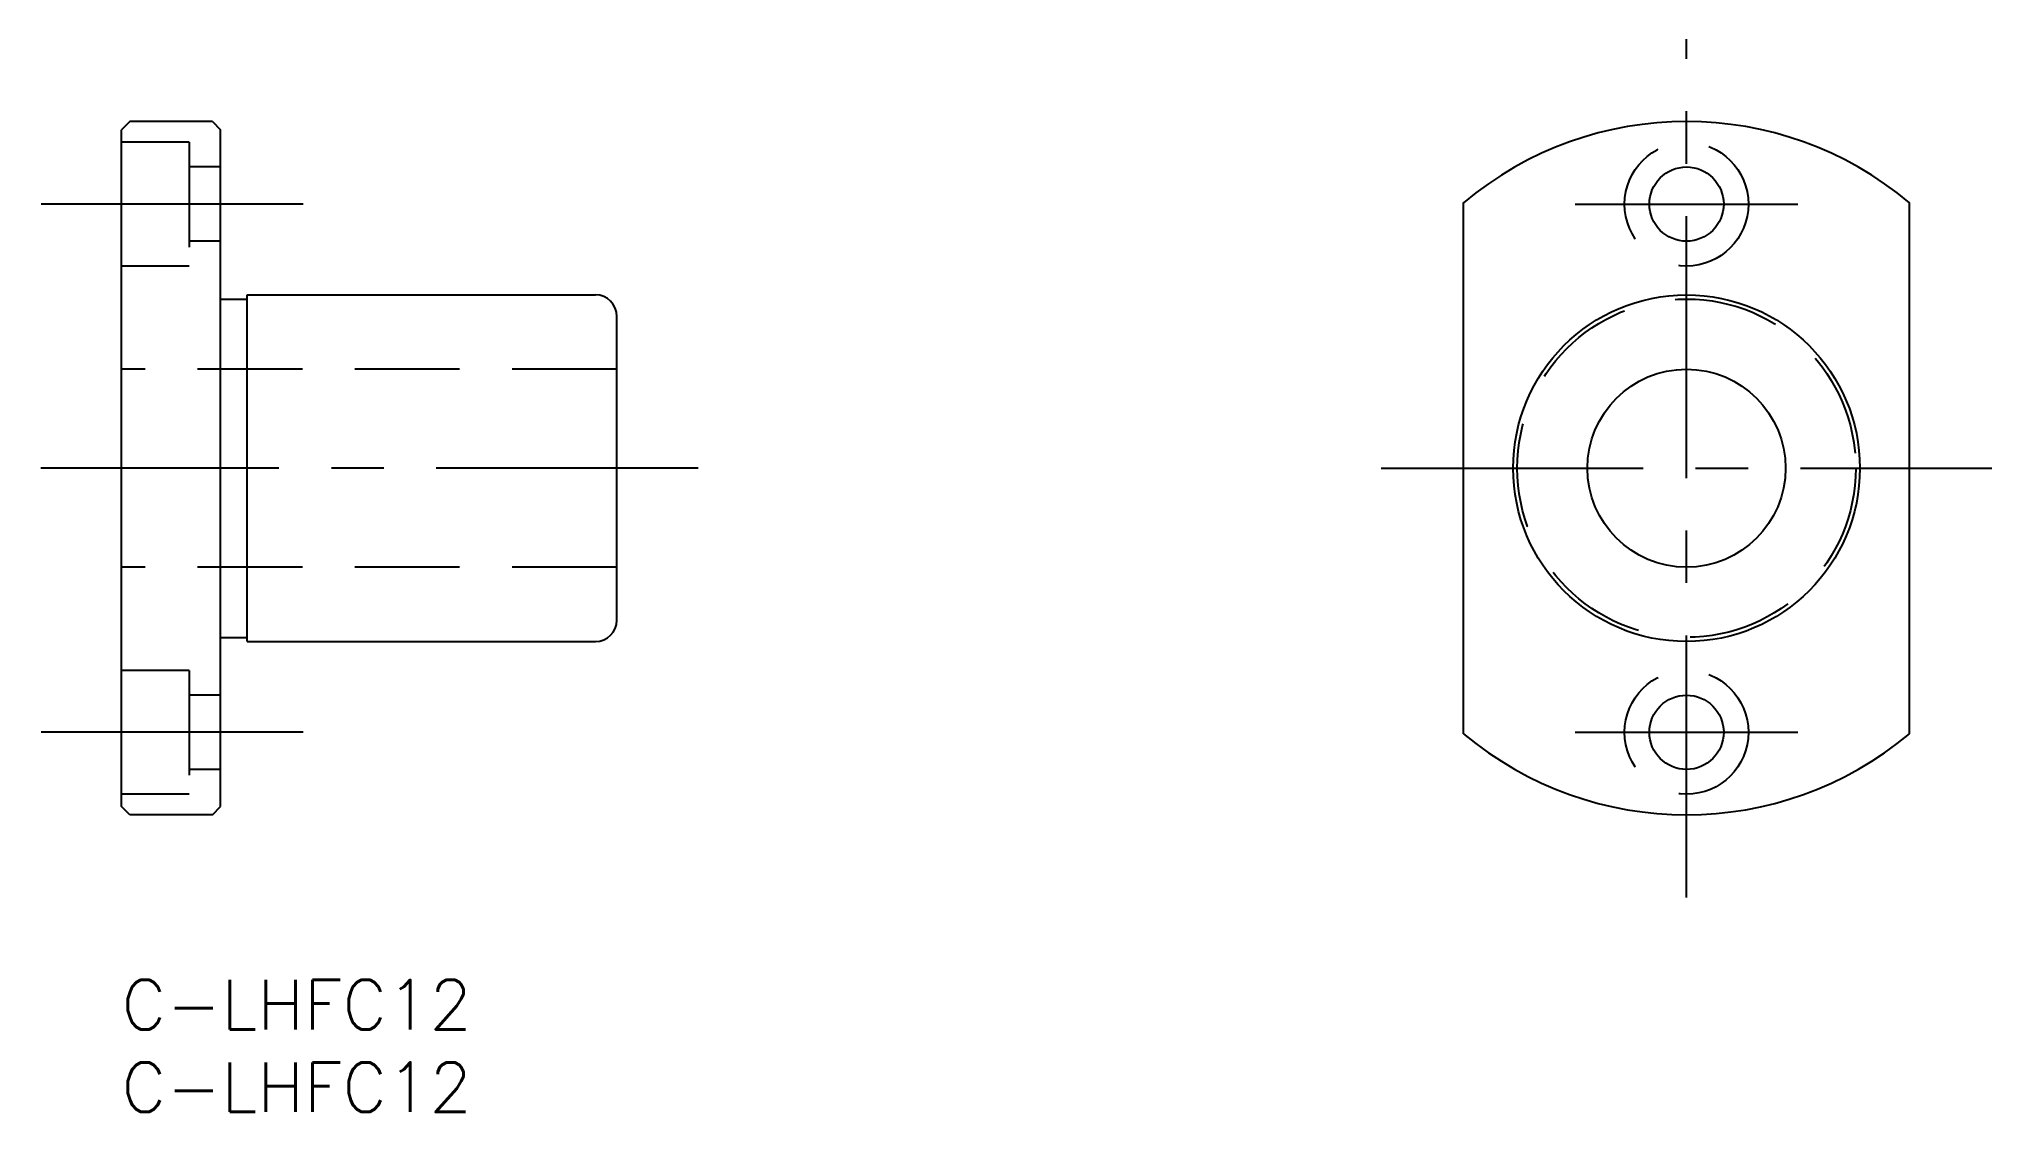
# Model space of a CAD drawing. Extents: x -5 to 113, y -8 to 57.
import ezdxf

# ---------------------------------------------------------------- set-up
doc = ezdxf.new("R2010")
doc.units = 0
doc.header["$LTSCALE"] = 0.5
doc.linetypes.add('CENTER', pattern=[50.8, 31.75, -6.35, 6.35, -6.35])
doc.linetypes.add('DASHED', pattern=[19.05, 12.7, -6.35])
for name, color, linetype in [('MSM_CENTER', 1, 'CENTER'), ('MSM_CONTINUOUS', 7, 'CONTINUOUS'), ('MSM_DASHED', 4, 'DASHED'), ('MSM_PART_NUMBER', 7, 'CONTINUOUS')]:
    doc.layers.add(name, color=color, linetype=linetype)
doc.styles.get("Standard").update_dxf_attribs({"font": 'txt.shx', "height": 3, "bigfont": 'bigfont.shx'})

# ---------------------------------------------------------------- blocks, each defined once
blk = doc.blocks.new('*U25')
at = {"layer": 'MSM_PART_NUMBER'}
blk.add_text('C-LHFC12', height=3, dxfattribs=at).set_placement((0, -3))
blk = doc.blocks.new('*U26')
at = {"layer": 'MSM_PART_NUMBER'}
blk.add_text('C-LHFC12', height=3, dxfattribs=at).set_placement((0, -8))

msp = doc.modelspace()

# ---------------------------------------------------------------- linework, layer by layer
at = {"layer": 'MSM_CENTER'}
for p, q in [((94.79, 5), (94.79, 57)), ((11, 47), (-5, 47)), ((88.04, 47), (101.54, 47)), ((34.93, 31), (-4.9, 31)), ((76.29, 31), (113.29, 31)), ((11, 15), (-5, 15)), ((88.04, 15), (101.54, 15))]:
    msp.add_line(p, q, dxfattribs=at)
at = {"layer": 'MSM_CONTINUOUS'}
for p, q in [((0.5, 52), (0, 51.5)), ((0, 10.5), (0, 51.5)), ((5.5, 52), (0.5, 52)), ((5.5, 52), (6, 51.5)), ((6, 10.5), (6, 51.5)), ((81.29, 14.91), (81.29, 47.09)), ((108.29, 14.91), (108.29, 47.09)), ((7.6, 41.5), (28.7, 41.5)), ((7.6, 20.5), (7.6, 41.5)), ((6, 41.25), (7.6, 41.25)), ((30, 21.8), (30, 40.2)), ((6, 20.75), (7.6, 20.75)), ((7.6, 20.5), (28.7, 20.5)), ((11.63, 20.5), (11.63, 20.5)), ((17.25, 20.5), (17.25, 20.5)), ((0.5, 10), (0, 10.5)), ((5.5, 10), (0.5, 10)), ((5.5, 10), (6, 10.5))]:
    msp.add_line(p, q, dxfattribs=at)
for centre, radius in [((94.79, 47), 2.25), ((94.79, 31), 10.5), ((94.79, 31), 6), ((94.79, 15), 2.25)]:
    msp.add_circle(centre, radius, dxfattribs=at)
for centre, radius, start, end in [((94.79, 31), 21, 49.9948, 130.0052), ((28.7, 40.2), 1.3, 0, 90), ((28.7, 21.8), 1.3, 270, 0), ((94.79, 31), 21, 229.9948, 310.0052)]:
    msp.add_arc(centre, radius, start, end, dxfattribs=at)
at = {"layer": 'MSM_DASHED'}
for p, q in [((4.1, 50.75), (0, 50.75)), ((4.1, 50.75), (4.1, 43.25)), ((6, 49.25), (4.1, 49.25)), ((6, 44.75), (4.1, 44.75)), ((4.1, 43.25), (0, 43.25)), ((30, 37), (0, 37)), ((30, 25), (0, 25)), ((4.1, 18.75), (0, 18.75)), ((4.1, 18.75), (4.1, 11.25)), ((6, 17.25), (4.1, 17.25)), ((6, 12.75), (4.1, 12.75)), ((4.1, 11.25), (0, 11.25))]:
    msp.add_line(p, q, dxfattribs=at)
for centre, radius in [((94.79, 47), 3.75), ((94.79, 31), 10.25), ((94.79, 15), 3.75)]:
    msp.add_circle(centre, radius, dxfattribs=at)

# ---------------------------------------------------------------- block references
at = {"layer": 'MSM_CONTINUOUS'}
for name in ['*U25', '*U26']:
    msp.add_blockref(name, (0, 0), dxfattribs=at)

doc.saveas('drawing.dxf')
